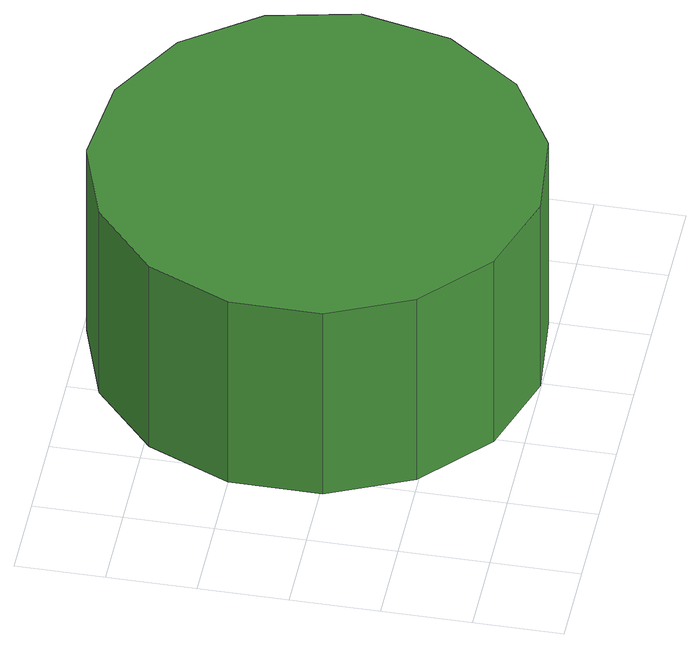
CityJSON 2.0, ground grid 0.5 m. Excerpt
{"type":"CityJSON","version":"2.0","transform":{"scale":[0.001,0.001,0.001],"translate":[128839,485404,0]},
"CityObjects":{
"tree1":{"type":"SolitaryVegetationObject","attributes":{"function":"something"},"geometry":[{"type":"MultiSurface","lod":"1","boundaries":[[[0,1,2,3,4,5,6,7,8,9,10,11,12,13,14]],[[15,16,17,18,19,20,21,22,23,24,25,26,27,28,29]],[[0,29,28,1]],[[1,28,27,2]],[[2,27,26,3]],[[3,26,25,4]],[[4,25,24,5]],[[5,24,23,6]],[[6,23,22,7]],[[7,22,21,8]],[[8,21,20,9]],[[9,20,19,10]],[[10,19,18,11]],[[11,18,17,12]],[[12,17,16,13]],[[13,16,15,14]],[[14,15,29,0]]]}]}
},
"vertices":[
[2855,1244,1878],[2747,1750,1878],[2443,2168,1878],[1995,2427,1878],[1481,2481,1878],[989,2321,1878],[605,1975,1878],[394,1503,1878],[394,985,1878],[605,513,1878],[989,167,1878],[1481,7,1878],[1995,61,1878],[2443,320,1878],[2747,738,1878],[2747,738,608],[2443,320,608],[1995,61,608],[1481,7,608],[989,167,608],[605,513,608],[394,985,608],[394,1503,608],[605,1975,608],[989,2321,608],[1481,2481,608],[1995,2427,608],[2443,2168,608],[2747,1750,608],[2855,1244,608]
]}
